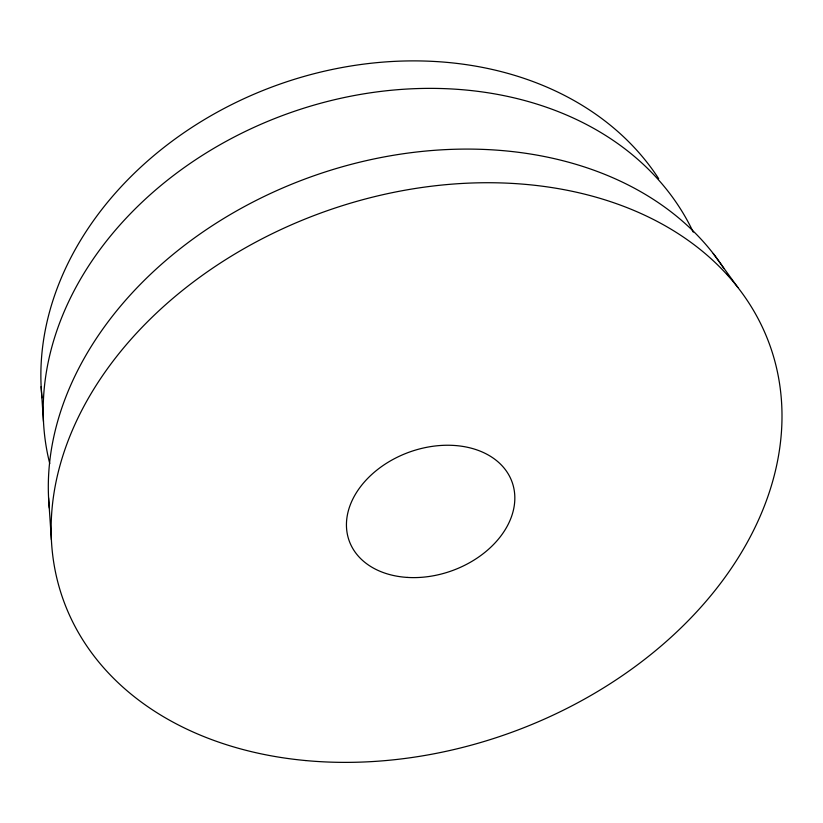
<?xml version="1.0" encoding="UTF-8"?>
<svg xmlns="http://www.w3.org/2000/svg" width="823" height="823" viewBox="0 0 823 823"><rect width="100%" height="100%" fill="white"/><g stroke="black" fill="none" stroke-linecap="round" stroke-linejoin="round"><path stroke-width="1.23" d="M713.232 253.515L737.892 287.494M41.15 386.615L43.475 421.458M48.578 497.792L51.386 539.723M41.994 397.776A333.305 266.59 -19.9 0 1 278.719 84.532A333.305 266.59 -19.9 0 1 658.667 178.653M49.74 463.565A342.934 269.337 -19.9 0 1 287.618 113.667A342.934 269.337 -19.9 0 1 693.254 232.137M49.329 508.079A363.982 274.409 -19.9 0 1 312.215 176.379A363.982 274.409 -19.9 0 1 723.726 268.205M727.131 273.586A363.982 274.409 -19.9 0 1 728.437 275.756M407.241 577.417A86.58 63.021 -19.9 0 0 512.379 482.895A86.58 63.021 -19.9 0 0 372.294 473.986A86.58 63.021 -19.9 0 0 407.241 577.417M305.878 760.575A375.525 276.641 -19.9 0 0 773.517 356.482A375.525 276.641 -19.9 0 0 170.289 300.59A375.525 276.641 -19.9 0 0 305.878 760.575"/></g></svg>
